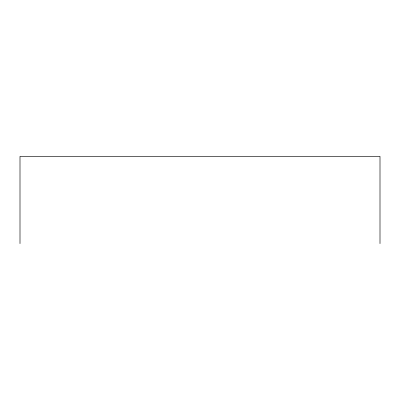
<?xml version="1.0" encoding="UTF-8"?>
<svg xmlns="http://www.w3.org/2000/svg" width="400" height="400" viewBox="0 0 400 400"><rect width="100%" height="100%" fill="white"/><g stroke="black" fill="none" stroke-linecap="round" stroke-linejoin="round"><path stroke-width="0.6" d="M380 243.63L380 156.37L20 156.37L20 243.63"/></g></svg>
